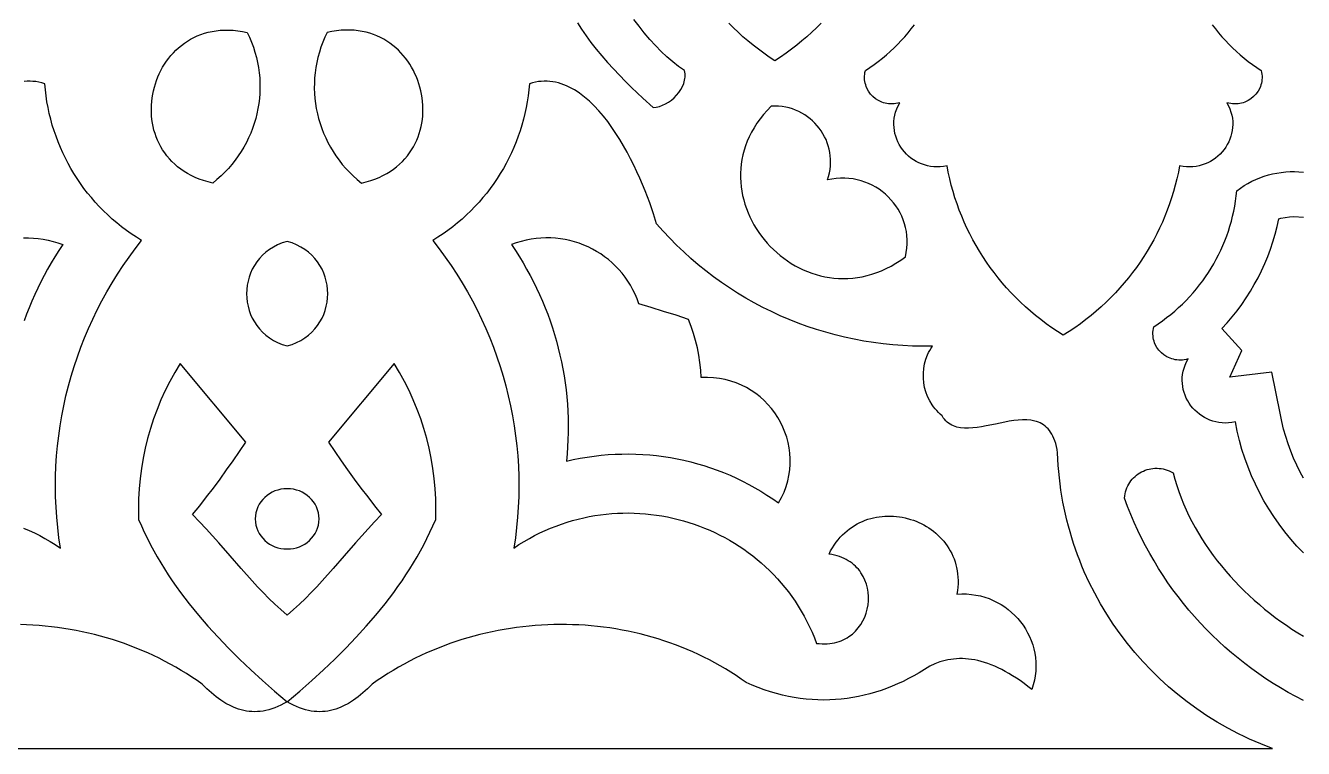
# Model space of a CAD drawing. Extents: x 50 to 3710, y -977 to -877.
# Drawn here: x 1998 to 2083.3, y -977.1 to -928.9 of the extents above; entities that cross this region are included whole.
import ezdxf

# ---------------------------------------------------------------- set-up
doc = ezdxf.new("R2010")
doc.units = 0
doc.layers.add('LAYER_1', color=18, linetype='CONTINUOUS')

msp = doc.modelspace()

# ---------------------------------------------------------------- linework, layer by layer
at = {"layer": 'LAYER_1'}
for points in [[(2034.859, -928.699), (2035.126, -929.126), (2035.426, -929.561), (2035.755, -930.004), (2036.107, -930.449), (2036.478, -930.894), (2036.863, -931.336), (2037.258, -931.77), (2037.658, -932.195), (2038.058, -932.606), (2038.454, -933), (2039.214, -933.724), (2039.901, -934.341), (2040.108, -934.319), (2040.318, -934.27), (2040.526, -934.196), (2040.732, -934.099), (2040.931, -933.981), (2041.122, -933.844), (2041.302, -933.69), (2041.468, -933.521), (2041.618, -933.34), (2041.749, -933.147), (2041.858, -932.946), (2041.943, -932.738), (2042.002, -932.525), (2042.021, -932.417), (2042.031, -932.309), (2042.034, -932.2), (2042.029, -932.092), (2042.015, -931.984), (2041.991, -931.876), (2041.599, -931.607), (2041.207, -931.303), (2040.817, -930.966), (2040.43, -930.601), (2040.049, -930.211), (2039.675, -929.8), (2039.312, -929.371), (2038.959, -928.927), (2038.62, -928.473)], [(2051.108, -928.717), (2050.8, -929.025), (2050.483, -929.326), (2050.158, -929.62), (2049.824, -929.906), (2049.481, -930.185), (2049.129, -930.456), (2048.77, -930.72), (2048.401, -930.975), (2048.025, -931.222), (2047.648, -930.975), (2047.28, -930.72), (2046.92, -930.456), (2046.569, -930.185), (2046.226, -929.906), (2045.892, -929.62), (2045.567, -929.326), (2045.25, -929.025), (2044.942, -928.717)], [(2077.195, -928.822), (2077.401, -929.094), (2077.615, -929.361), (2077.837, -929.623), (2078.066, -929.878), (2078.303, -930.127), (2078.548, -930.37), (2078.8, -930.606), (2079.059, -930.835), (2079.325, -931.058), (2079.598, -931.273), (2079.878, -931.482), (2080.165, -931.683), (2080.459, -931.876), (2080.486, -932.002), (2080.505, -932.127), (2080.515, -932.251), (2080.516, -932.373), (2080.508, -932.493), (2080.493, -932.611), (2080.469, -932.726), (2080.438, -932.839), (2080.4, -932.949), (2080.355, -933.055), (2080.244, -933.257), (2080.109, -933.443), (2079.952, -933.61), (2079.775, -933.757), (2079.581, -933.881), (2079.371, -933.98), (2079.261, -934.019), (2079.148, -934.052), (2079.032, -934.077), (2078.914, -934.094), (2078.794, -934.104), (2078.672, -934.106), (2078.548, -934.099), (2078.423, -934.084), (2078.297, -934.06), (2078.171, -934.026), (2078.279, -934.23), (2078.368, -934.436), (2078.44, -934.643), (2078.495, -934.851), (2078.532, -935.058), (2078.554, -935.265), (2078.559, -935.47), (2078.549, -935.673), (2078.525, -935.873), (2078.486, -936.07), (2078.433, -936.263), (2078.367, -936.451), (2078.288, -936.634), (2078.197, -936.811), (2078.094, -936.981), (2077.979, -937.144), (2077.854, -937.299), (2077.719, -937.445), (2077.573, -937.582), (2077.418, -937.71), (2077.255, -937.826), (2077.083, -937.932), (2076.903, -938.026), (2076.716, -938.107), (2076.522, -938.175), (2076.322, -938.229), (2076.116, -938.269), (2075.905, -938.294), (2075.689, -938.303), (2075.468, -938.296), (2075.244, -938.271), (2075.016, -938.229), (2074.931, -938.662), (2074.835, -939.091), (2074.729, -939.517), (2074.611, -939.939), (2074.483, -940.357), (2074.344, -940.771), (2074.194, -941.18), (2074.034, -941.585), (2073.864, -941.986), (2073.683, -942.382), (2073.492, -942.772), (2073.291, -943.158), (2073.08, -943.538), (2072.859, -943.913), (2072.627, -944.282), (2072.386, -944.646), (2072.136, -945.003), (2071.875, -945.354), (2071.605, -945.699), (2071.326, -946.037), (2071.037, -946.369), (2070.738, -946.694), (2070.431, -947.012), (2070.114, -947.322), (2069.788, -947.625), (2069.453, -947.921), (2069.109, -948.209), (2068.756, -948.489), (2068.394, -948.761), (2068.024, -949.025), (2067.645, -949.28), (2067.258, -949.527), (2066.87, -949.28), (2066.491, -949.025), (2066.121, -948.761), (2065.759, -948.489), (2065.407, -948.209), (2065.063, -947.921), (2064.728, -947.625), (2064.402, -947.322), (2064.085, -947.012), (2063.777, -946.694), (2063.479, -946.369), (2063.19, -946.037), (2062.91, -945.699), (2062.64, -945.354), (2062.38, -945.003), (2062.129, -944.646), (2061.888, -944.282), (2061.657, -943.913), (2061.436, -943.538), (2061.224, -943.158), (2061.023, -942.772), (2060.832, -942.382), (2060.651, -941.986), (2060.481, -941.585), (2060.321, -941.18), (2060.172, -940.771), (2060.033, -940.357), (2059.904, -939.939), (2059.787, -939.517), (2059.68, -939.091), (2059.584, -938.662), (2059.5, -938.229), (2059.272, -938.271), (2059.048, -938.296), (2058.827, -938.303), (2058.611, -938.294), (2058.399, -938.269), (2058.193, -938.229), (2057.993, -938.175), (2057.799, -938.107), (2057.612, -938.026), (2057.433, -937.932), (2057.261, -937.826), (2057.097, -937.71), (2056.942, -937.582), (2056.797, -937.445), (2056.661, -937.299), (2056.536, -937.144), (2056.422, -936.981), (2056.319, -936.811), (2056.227, -936.634), (2056.149, -936.451), (2056.082, -936.263), (2056.03, -936.07), (2055.991, -935.873), (2055.966, -935.673), (2055.956, -935.47), (2055.962, -935.265), (2055.983, -935.058), (2056.021, -934.851), (2056.075, -934.643), (2056.147, -934.436), (2056.237, -934.23), (2056.345, -934.026), (2056.218, -934.06), (2056.092, -934.084), (2055.968, -934.099), (2055.844, -934.106), (2055.722, -934.104), (2055.602, -934.094), (2055.484, -934.077), (2055.368, -934.052), (2055.255, -934.019), (2055.145, -933.98), (2054.935, -933.881), (2054.74, -933.757), (2054.563, -933.61), (2054.406, -933.443), (2054.271, -933.257), (2054.161, -933.055), (2054.116, -932.949), (2054.077, -932.839), (2054.046, -932.726), (2054.023, -932.611), (2054.007, -932.493), (2054, -932.373), (2054.001, -932.251), (2054.01, -932.127), (2054.029, -932.002), (2054.057, -931.876), (2054.351, -931.683), (2054.637, -931.482), (2054.917, -931.273), (2055.191, -931.058), (2055.457, -930.835), (2055.716, -930.606), (2055.968, -930.37), (2056.212, -930.127), (2056.449, -929.878), (2056.679, -929.623), (2056.901, -929.361), (2057.115, -929.094), (2057.321, -928.822)], [(1949.776, -977.082), (2015.489, -977.082), (2081.202, -977.082), (2080.817, -976.936), (2080.435, -976.783), (2080.057, -976.623), (2079.683, -976.457), (2079.312, -976.285), (2078.946, -976.106), (2078.225, -975.728), (2077.522, -975.326), (2076.835, -974.9), (2076.167, -974.45), (2075.516, -973.977), (2074.885, -973.482), (2074.274, -972.965), (2073.682, -972.427), (2073.111, -971.868), (2072.561, -971.29), (2072.033, -970.692), (2071.528, -970.076), (2071.045, -969.442), (2070.585, -968.79), (2070.15, -968.122), (2069.739, -967.438), (2069.353, -966.738), (2068.993, -966.024), (2068.659, -965.295), (2068.502, -964.926), (2068.351, -964.553), (2068.208, -964.177), (2068.071, -963.798), (2067.942, -963.416), (2067.819, -963.031), (2067.704, -962.643), (2067.595, -962.252), (2067.494, -961.858), (2067.401, -961.462), (2067.314, -961.063), (2067.235, -960.661), (2067.164, -960.257), (2067.1, -959.851), (2067.044, -959.442), (2066.995, -959.031), (2066.955, -958.619), (2066.922, -958.204), (2066.897, -957.787), (2066.88, -957.368), (2066.844, -957.15), (2066.802, -956.946), (2066.752, -956.755), (2066.696, -956.578), (2066.634, -956.413), (2066.566, -956.26), (2066.493, -956.12), (2066.413, -955.991), (2066.329, -955.873), (2066.239, -955.766), (2066.144, -955.669), (2066.044, -955.583), (2065.94, -955.505), (2065.831, -955.437), (2065.718, -955.378), (2065.601, -955.327), (2065.48, -955.284), (2065.356, -955.248), (2065.097, -955.198), (2064.826, -955.174), (2064.545, -955.172), (2064.255, -955.188), (2063.957, -955.221), (2063.654, -955.267), (2063.347, -955.322), (2062.727, -955.448), (2062.11, -955.574), (2061.806, -955.629), (2061.508, -955.675), (2061.217, -955.708), (2060.935, -955.725), (2060.663, -955.723), (2060.403, -955.698), (2060.156, -955.649), (2060.038, -955.613), (2059.925, -955.57), (2059.815, -955.519), (2059.71, -955.46), (2059.609, -955.392), (2059.513, -955.315), (2059.422, -955.228), (2059.336, -955.132), (2059.255, -955.025), (2059.18, -954.907), (2059.053, -954.795), (2058.932, -954.678), (2058.818, -954.557), (2058.71, -954.431), (2058.609, -954.302), (2058.516, -954.169), (2058.348, -953.893), (2058.208, -953.606), (2058.095, -953.309), (2058.01, -953.005), (2057.953, -952.695), (2057.925, -952.382), (2057.924, -952.067), (2057.952, -951.752), (2058.008, -951.44), (2058.093, -951.133), (2058.207, -950.832), (2058.275, -950.685), (2058.351, -950.54), (2058.433, -950.397), (2058.523, -950.258), (2057.861, -950.263), (2057.201, -950.25), (2056.543, -950.219), (2055.889, -950.169), (2055.237, -950.102), (2054.589, -950.017), (2053.945, -949.914), (2053.305, -949.794), (2052.67, -949.657), (2052.04, -949.502), (2051.415, -949.331), (2050.796, -949.143), (2050.182, -948.938), (2049.575, -948.716), (2048.975, -948.479), (2048.382, -948.225), (2047.796, -947.955), (2047.218, -947.669), (2046.647, -947.367), (2046.086, -947.05), (2045.533, -946.718), (2044.989, -946.37), (2044.454, -946.007), (2043.93, -945.629), (2043.415, -945.237), (2042.911, -944.83), (2042.418, -944.408), (2041.936, -943.972), (2041.465, -943.522), (2041.006, -943.058), (2040.56, -942.58), (2040.126, -942.088), (2039.926, -941.427), (2039.673, -940.687), (2039.368, -939.888), (2039.198, -939.472), (2039.015, -939.049), (2038.82, -938.62), (2038.614, -938.189), (2038.397, -937.757), (2038.169, -937.326), (2037.93, -936.9), (2037.68, -936.481), (2037.42, -936.07), (2037.149, -935.671), (2036.869, -935.285), (2036.58, -934.916), (2036.281, -934.564), (2035.973, -934.234), (2035.656, -933.927), (2035.33, -933.645), (2034.996, -933.392), (2034.826, -933.276), (2034.654, -933.168), (2034.48, -933.068), (2034.304, -932.977), (2034.126, -932.895), (2033.946, -932.821), (2033.764, -932.757), (2033.58, -932.703), (2033.395, -932.659), (2033.208, -932.624), (2033.019, -932.601), (2032.829, -932.588), (2032.636, -932.586), (2032.442, -932.596), (2032.247, -932.617), (2032.05, -932.651), (2031.851, -932.697), (2031.651, -932.755), (2031.615, -933.157), (2031.567, -933.557), (2031.508, -933.954), (2031.436, -934.348), (2031.353, -934.738), (2031.258, -935.125), (2031.152, -935.509), (2031.034, -935.888), (2030.906, -936.263), (2030.766, -936.633), (2030.616, -936.999), (2030.455, -937.36), (2030.283, -937.716), (2030.101, -938.067), (2029.909, -938.412), (2029.707, -938.751), (2029.494, -939.084), (2029.272, -939.411), (2029.04, -939.732), (2028.798, -940.046), (2028.547, -940.353), (2028.286, -940.653), (2028.017, -940.946), (2027.738, -941.231), (2027.451, -941.508), (2027.154, -941.777), (2026.849, -942.038), (2026.536, -942.291), (2026.214, -942.535), (2025.884, -942.77), (2025.546, -942.996), (2025.2, -943.212), (2025.625, -943.761), (2026.035, -944.318), (2026.429, -944.884), (2026.807, -945.459), (2027.169, -946.042), (2027.515, -946.633), (2027.845, -947.232), (2028.159, -947.838), (2028.456, -948.451), (2028.738, -949.07), (2029.002, -949.696), (2029.251, -950.328), (2029.482, -950.965), (2029.697, -951.608), (2029.895, -952.256), (2030.077, -952.909), (2030.241, -953.565), (2030.388, -954.226), (2030.518, -954.891), (2030.631, -955.559), (2030.727, -956.23), (2030.805, -956.903), (2030.865, -957.58), (2030.909, -958.258), (2030.934, -958.937), (2030.942, -959.619), (2030.932, -960.301), (2030.904, -960.984), (2030.858, -961.668), (2030.793, -962.351), (2030.711, -963.035), (2030.611, -963.717), (2030.951, -963.493), (2031.295, -963.281), (2031.643, -963.081), (2031.994, -962.892), (2032.348, -962.714), (2032.705, -962.548), (2033.065, -962.393), (2033.428, -962.25), (2033.792, -962.118), (2034.159, -961.996), (2034.527, -961.886), (2034.897, -961.788), (2035.269, -961.699), (2035.641, -961.622), (2036.015, -961.556), (2036.389, -961.5), (2036.764, -961.455), (2037.138, -961.421), (2037.513, -961.397), (2037.888, -961.384), (2038.262, -961.381), (2038.636, -961.388), (2039.009, -961.405), (2039.38, -961.433), (2039.751, -961.471), (2040.12, -961.519), (2040.487, -961.577), (2040.852, -961.644), (2041.215, -961.722), (2041.575, -961.809), (2041.933, -961.906), (2042.288, -962.012), (2042.64, -962.128), (2042.988, -962.254), (2043.334, -962.389), (2043.675, -962.533), (2044.012, -962.687), (2044.345, -962.849), (2044.674, -963.021), (2044.998, -963.202), (2045.317, -963.392), (2045.631, -963.59), (2045.939, -963.798), (2046.243, -964.014), (2046.54, -964.239), (2046.831, -964.473), (2047.116, -964.715), (2047.395, -964.966), (2047.667, -965.225), (2047.932, -965.493), (2048.191, -965.768), (2048.441, -966.052), (2048.684, -966.344), (2048.92, -966.644), (2049.147, -966.953), (2049.367, -967.269), (2049.577, -967.592), (2049.779, -967.924), (2049.973, -968.264), (2050.157, -968.611), (2050.332, -968.965), (2050.497, -969.327), (2050.652, -969.697), (2050.798, -970.074), (2050.984, -970.095), (2051.166, -970.106), (2051.342, -970.109), (2051.514, -970.103), (2051.682, -970.089), (2051.844, -970.066), (2052.001, -970.036), (2052.154, -969.998), (2052.301, -969.952), (2052.444, -969.9), (2052.581, -969.841), (2052.713, -969.775), (2052.841, -969.703), (2052.963, -969.625), (2053.191, -969.452), (2053.398, -969.259), (2053.584, -969.047), (2053.748, -968.819), (2053.89, -968.577), (2054.01, -968.323), (2054.107, -968.059), (2054.181, -967.788), (2054.232, -967.511), (2054.259, -967.231), (2054.262, -966.95), (2054.241, -966.67), (2054.196, -966.393), (2054.126, -966.122), (2054.03, -965.859), (2053.91, -965.606), (2053.763, -965.364), (2053.68, -965.249), (2053.591, -965.137), (2053.495, -965.029), (2053.392, -964.926), (2053.283, -964.828), (2053.167, -964.734), (2053.044, -964.645), (2052.915, -964.562), (2052.778, -964.485), (2052.635, -964.414), (2052.485, -964.349), (2052.328, -964.29), (2052.164, -964.239), (2051.993, -964.194), (2051.815, -964.157), (2051.63, -964.127), (2051.74, -963.914), (2051.856, -963.711), (2051.979, -963.518), (2052.109, -963.334), (2052.244, -963.161), (2052.385, -962.997), (2052.531, -962.842), (2052.682, -962.697), (2052.839, -962.561), (2052.999, -962.435), (2053.164, -962.317), (2053.333, -962.209), (2053.505, -962.11), (2053.681, -962.019), (2053.859, -961.938), (2054.041, -961.865), (2054.225, -961.801), (2054.411, -961.745), (2054.598, -961.697), (2054.788, -961.658), (2054.978, -961.628), (2055.17, -961.605), (2055.362, -961.59), (2055.555, -961.584), (2055.747, -961.585), (2055.94, -961.594), (2056.131, -961.611), (2056.322, -961.635), (2056.512, -961.667), (2056.701, -961.706), (2057.072, -961.807), (2057.255, -961.868), (2057.435, -961.936), (2057.612, -962.01), (2057.786, -962.092), (2057.956, -962.181), (2058.122, -962.276), (2058.285, -962.378), (2058.443, -962.486), (2058.597, -962.601), (2058.745, -962.722), (2058.888, -962.849), (2059.026, -962.982), (2059.158, -963.122), (2059.284, -963.267), (2059.403, -963.418), (2059.516, -963.575), (2059.622, -963.738), (2059.72, -963.906), (2059.811, -964.08), (2059.893, -964.259), (2059.968, -964.443), (2060.034, -964.632), (2060.091, -964.827), (2060.14, -965.027), (2060.178, -965.231), (2060.208, -965.441), (2060.227, -965.655), (2060.236, -965.873), (2060.234, -966.097), (2060.222, -966.324), (2060.198, -966.557), (2060.163, -966.793), (2060.489, -966.778), (2060.809, -966.783), (2061.124, -966.808), (2061.431, -966.852), (2061.732, -966.915), (2062.024, -966.996), (2062.308, -967.094), (2062.584, -967.209), (2062.85, -967.339), (2063.106, -967.485), (2063.352, -967.645), (2063.587, -967.819), (2063.811, -968.006), (2064.022, -968.206), (2064.221, -968.417), (2064.406, -968.639), (2064.578, -968.872), (2064.736, -969.115), (2064.88, -969.366), (2065.007, -969.626), (2065.12, -969.894), (2065.215, -970.169), (2065.294, -970.45), (2065.356, -970.736), (2065.399, -971.028), (2065.425, -971.323), (2065.431, -971.623), (2065.417, -971.925), (2065.384, -972.23), (2065.33, -972.536), (2065.255, -972.842), (2065.158, -973.15), (2064.895, -972.941), (2064.636, -972.746), (2064.38, -972.562), (2064.127, -972.39), (2063.878, -972.23), (2063.632, -972.081), (2063.389, -971.944), (2063.15, -971.818), (2062.914, -971.702), (2062.681, -971.598), (2062.451, -971.503), (2062.224, -971.42), (2062.001, -971.346), (2061.781, -971.282), (2061.564, -971.228), (2061.35, -971.183), (2061.139, -971.147), (2060.932, -971.121), (2060.727, -971.104), (2060.526, -971.095), (2060.327, -971.094), (2060.132, -971.102), (2059.94, -971.118), (2059.751, -971.142), (2059.565, -971.174), (2059.382, -971.213), (2059.202, -971.259), (2059.025, -971.313), (2058.68, -971.44), (2058.347, -971.593), (2057.996, -971.818), (2057.642, -972.033), (2057.286, -972.236), (2056.928, -972.428), (2056.567, -972.608), (2056.203, -972.777), (2055.837, -972.933), (2055.469, -973.078), (2055.099, -973.211), (2054.726, -973.332), (2054.351, -973.44), (2053.975, -973.536), (2053.596, -973.62), (2053.215, -973.691), (2052.833, -973.749), (2052.448, -973.795), (2052.062, -973.827), (2051.674, -973.847), (2051.285, -973.854), (2050.894, -973.847), (2050.502, -973.827), (2050.108, -973.794), (2049.713, -973.747), (2049.316, -973.686), (2048.919, -973.611), (2048.52, -973.523), (2048.12, -973.421), (2047.719, -973.304), (2047.316, -973.173), (2046.913, -973.028), (2046.51, -972.869), (2046.105, -972.695), (2045.769, -972.455), (2045.428, -972.222), (2045.082, -971.997), (2044.732, -971.78), (2044.377, -971.571), (2044.019, -971.369), (2043.656, -971.175), (2043.289, -970.988), (2042.918, -970.81), (2042.544, -970.639), (2042.166, -970.475), (2041.785, -970.319), (2041.401, -970.171), (2041.014, -970.031), (2040.624, -969.898), (2040.231, -969.773), (2039.836, -969.656), (2039.438, -969.546), (2039.038, -969.444), (2038.636, -969.35), (2038.231, -969.263), (2037.826, -969.184), (2037.418, -969.113), (2037.009, -969.049), (2036.598, -968.993), (2036.187, -968.945), (2035.774, -968.904), (2035.361, -968.871), (2034.946, -968.846), (2034.531, -968.829), (2034.116, -968.819), (2033.7, -968.817), (2033.285, -968.822), (2032.869, -968.835), (2032.453, -968.856), (2032.038, -968.885), (2031.623, -968.921), (2031.209, -968.965), (2030.796, -969.016), (2030.383, -969.075), (2029.972, -969.142), (2029.562, -969.217), (2029.153, -969.299), (2028.746, -969.389), (2028.34, -969.487), (2027.936, -969.592), (2027.535, -969.705), (2027.135, -969.826), (2026.738, -969.955), (2026.343, -970.091), (2025.951, -970.234), (2025.561, -970.386), (2025.174, -970.545), (2024.791, -970.712), (2024.41, -970.886), (2024.033, -971.069), (2023.66, -971.259), (2023.29, -971.456), (2022.924, -971.661), (2022.562, -971.874), (2022.204, -972.095), (2021.85, -972.323), (2021.501, -972.559), (2021.156, -972.803), (2020.85, -973.102), (2020.54, -973.381), (2020.224, -973.637), (2019.904, -973.869), (2019.577, -974.074), (2019.244, -974.25), (2019.076, -974.327), (2018.905, -974.396), (2018.733, -974.457), (2018.559, -974.509), (2018.383, -974.552), (2018.206, -974.586), (2018.026, -974.611), (2017.844, -974.627), (2017.661, -974.632), (2017.475, -974.628), (2017.287, -974.613), (2017.097, -974.588), (2016.904, -974.551), (2016.71, -974.504), (2016.513, -974.445), (2016.313, -974.374), (2016.111, -974.292), (2015.907, -974.197), (2015.7, -974.09), (2015.49, -973.97), (2016.324, -973.26), (2017.132, -972.549), (2017.914, -971.835), (2018.67, -971.118), (2019.398, -970.396), (2020.098, -969.669), (2020.769, -968.934), (2021.411, -968.191), (2021.721, -967.816), (2022.023, -967.438), (2022.317, -967.058), (2022.603, -966.676), (2022.881, -966.29), (2023.152, -965.901), (2023.414, -965.509), (2023.668, -965.113), (2023.914, -964.714), (2024.151, -964.311), (2024.38, -963.905), (2024.601, -963.494), (2024.812, -963.08), (2025.015, -962.661), (2025.21, -962.238), (2025.395, -961.81), (2025.41, -961.124), (2025.4, -960.44), (2025.364, -959.759), (2025.302, -959.08), (2025.214, -958.405), (2025.102, -957.734), (2024.964, -957.068), (2024.801, -956.408), (2024.614, -955.755), (2024.402, -955.108), (2024.165, -954.47), (2023.905, -953.839), (2023.62, -953.218), (2023.312, -952.607), (2022.98, -952.006), (2022.624, -951.416), (2018.256, -956.666), (2018.671, -957.286), (2019.093, -957.902), (2019.524, -958.512), (2019.962, -959.116), (2020.408, -959.715), (2020.862, -960.309), (2021.323, -960.897), (2021.792, -961.479), (2021.326, -961.967), (2020.883, -962.443), (2020.055, -963.364), (2019.286, -964.246), (2018.552, -965.092), (2017.829, -965.905), (2017.464, -966.301), (2017.093, -966.69), (2016.713, -967.073), (2016.321, -967.45), (2015.914, -967.821), (2015.489, -968.187), (2015.064, -967.821), (2014.657, -967.45), (2014.265, -967.073), (2013.885, -966.69), (2013.514, -966.301), (2013.149, -965.905), (2012.426, -965.092), (2011.692, -964.246), (2010.923, -963.364), (2010.095, -962.443), (2009.652, -961.967), (2009.186, -961.479), (2009.655, -960.897), (2010.116, -960.309), (2010.57, -959.715), (2011.016, -959.116), (2011.454, -958.512), (2011.885, -957.902), (2012.308, -957.286), (2012.723, -956.666), (2008.354, -951.416), (2007.998, -952.006), (2007.666, -952.607), (2007.358, -953.218), (2007.074, -953.839), (2006.813, -954.47), (2006.577, -955.108), (2006.365, -955.755), (2006.177, -956.408), (2006.015, -957.068), (2005.877, -957.734), (2005.764, -958.405), (2005.677, -959.08), (2005.615, -959.759), (2005.578, -960.44), (2005.568, -961.124), (2005.583, -961.81), (2005.769, -962.238), (2005.963, -962.661), (2006.166, -963.08), (2006.378, -963.494), (2006.598, -963.905), (2006.827, -964.311), (2007.064, -964.714), (2007.31, -965.113), (2007.564, -965.509), (2007.827, -965.901), (2008.097, -966.29), (2008.375, -966.676), (2008.662, -967.058), (2008.956, -967.438), (2009.567, -968.191), (2010.209, -968.934), (2010.88, -969.669), (2011.58, -970.396), (2012.308, -971.118), (2013.064, -971.835), (2013.846, -972.549), (2014.655, -973.26), (2015.488, -973.97), (2015.278, -974.09), (2015.072, -974.197), (2014.867, -974.292), (2014.665, -974.374), (2014.466, -974.445), (2014.269, -974.504), (2014.074, -974.551), (2013.882, -974.588), (2013.691, -974.613), (2013.503, -974.628), (2013.318, -974.632), (2013.134, -974.627), (2012.952, -974.611), (2012.773, -974.586), (2012.595, -974.552), (2012.419, -974.509), (2012.245, -974.457), (2012.073, -974.396), (2011.903, -974.327), (2011.734, -974.25), (2011.401, -974.074), (2011.075, -973.869), (2010.754, -973.637), (2010.439, -973.381), (2010.128, -973.102), (2009.822, -972.803), (2009.478, -972.559), (2009.128, -972.323), (2008.775, -972.095), (2008.417, -971.874), (2008.054, -971.661), (2007.688, -971.456), (2007.318, -971.259), (2006.945, -971.069), (2006.568, -970.886), (2006.187, -970.712), (2005.804, -970.545), (2005.417, -970.386), (2005.028, -970.234), (2004.635, -970.091), (2004.241, -969.955), (2003.843, -969.826), (2003.444, -969.705), (2003.042, -969.592), (2002.638, -969.487), (2002.233, -969.389), (2001.825, -969.299), (2001.417, -969.217), (2001.006, -969.142), (2000.595, -969.075), (2000.182, -969.016), (1999.769, -968.965), (1999.355, -968.921), (1998.94, -968.885), (1998.525, -968.856), (1998.109, -968.835), (1997.694, -968.822)], [(1997.913, -962.393), (1998.273, -962.548), (1998.63, -962.714), (1998.984, -962.892), (1999.335, -963.081), (1999.683, -963.281), (2000.027, -963.493), (2000.368, -963.717), (2000.267, -963.035), (2000.185, -962.351), (2000.121, -961.668), (2000.075, -960.984), (2000.047, -960.301), (2000.037, -959.619), (2000.044, -958.937), (2000.07, -958.258), (2000.113, -957.58), (2000.173, -956.903), (2000.252, -956.23), (2000.347, -955.559), (2000.46, -954.891), (2000.59, -954.226), (2000.737, -953.565), (2000.902, -952.909), (2001.083, -952.256), (2001.281, -951.608), (2001.496, -950.965), (2001.728, -950.328), (2001.976, -949.696), (2002.241, -949.07), (2002.522, -948.451), (2002.819, -947.838), (2003.133, -947.232), (2003.463, -946.633), (2003.809, -946.042), (2004.172, -945.459), (2004.55, -944.884), (2004.944, -944.318), (2005.353, -943.761), (2005.779, -943.212), (2005.433, -942.996), (2005.094, -942.77), (2004.764, -942.535), (2004.443, -942.291), (2004.129, -942.038), (2003.824, -941.777), (2003.528, -941.508), (2003.24, -941.231), (2002.961, -940.946), (2002.692, -940.653), (2002.431, -940.353), (2002.18, -940.046), (2001.939, -939.732), (2001.706, -939.411), (2001.484, -939.084), (2001.272, -938.751), (2001.069, -938.412), (2000.877, -938.067), (2000.695, -937.716), (2000.523, -937.36), (2000.362, -936.999), (2000.212, -936.633), (2000.072, -936.263), (1999.944, -935.888), (1999.826, -935.509), (1999.72, -935.125), (1999.625, -934.738), (1999.542, -934.348), (1999.471, -933.954), (1999.411, -933.557), (1999.363, -933.157), (1999.327, -932.755), (1999.127, -932.697), (1998.928, -932.651), (1998.731, -932.617), (1998.536, -932.596), (1998.342, -932.586), (1998.15, -932.588), (1997.959, -932.601)], [(2083.274, -964.047), (2082.839, -963.59), (2082.423, -963.118), (2082.026, -962.633), (2081.649, -962.134), (2081.292, -961.623), (2080.955, -961.1), (2080.638, -960.565), (2080.341, -960.019), (2080.065, -959.462), (2079.81, -958.896), (2079.576, -958.319), (2079.364, -957.734), (2079.173, -957.14), (2079.004, -956.537), (2078.857, -955.927), (2078.732, -955.31), (2078.505, -955.352), (2078.28, -955.377), (2078.06, -955.384), (2077.844, -955.375), (2077.632, -955.35), (2077.426, -955.31), (2077.226, -955.256), (2077.032, -955.188), (2076.845, -955.107), (2076.665, -955.013), (2076.493, -954.907), (2076.33, -954.791), (2076.175, -954.663), (2076.03, -954.526), (2075.894, -954.38), (2075.769, -954.225), (2075.655, -954.062), (2075.552, -953.892), (2075.46, -953.715), (2075.381, -953.532), (2075.315, -953.344), (2075.262, -953.151), (2075.224, -952.954), (2075.199, -952.754), (2075.189, -952.551), (2075.195, -952.346), (2075.216, -952.139), (2075.254, -951.932), (2075.308, -951.724), (2075.38, -951.517), (2075.47, -951.311), (2075.578, -951.107), (2075.451, -951.141), (2075.325, -951.165), (2075.2, -951.18), (2075.077, -951.187), (2074.955, -951.185), (2074.834, -951.176), (2074.716, -951.158), (2074.601, -951.133), (2074.488, -951.1), (2074.378, -951.061), (2074.168, -950.962), (2073.973, -950.838), (2073.796, -950.691), (2073.639, -950.524), (2073.504, -950.338), (2073.394, -950.136), (2073.348, -950.03), (2073.31, -949.92), (2073.279, -949.807), (2073.256, -949.692), (2073.24, -949.574), (2073.233, -949.454), (2073.233, -949.332), (2073.243, -949.208), (2073.262, -949.083), (2073.29, -948.957), (2073.583, -948.764), (2073.87, -948.563), (2074.15, -948.355), (2074.423, -948.139), (2074.69, -947.916), (2074.949, -947.687), (2075.201, -947.451), (2075.445, -947.208), (2075.682, -946.959), (2075.912, -946.704), (2076.133, -946.443), (2076.348, -946.175), (2076.554, -945.903), (2076.752, -945.625), (2076.942, -945.341), (2077.124, -945.053), (2077.298, -944.759), (2077.463, -944.461), (2077.619, -944.158), (2077.767, -943.851), (2077.907, -943.54), (2078.037, -943.224), (2078.159, -942.905), (2078.271, -942.582), (2078.374, -942.255), (2078.468, -941.926), (2078.553, -941.593), (2078.628, -941.257), (2078.693, -940.918), (2078.749, -940.576), (2078.795, -940.233), (2078.831, -939.887), (2079.071, -939.711), (2079.319, -939.548), (2079.574, -939.398), (2079.835, -939.26), (2080.102, -939.135), (2080.374, -939.024), (2080.651, -938.925), (2080.932, -938.84), (2081.217, -938.768), (2081.505, -938.709), (2081.796, -938.665), (2082.089, -938.634), (2082.384, -938.616), (2082.68, -938.613), (2082.977, -938.624), (2083.274, -938.649)], [(2083.274, -959.06), (2083.052, -958.652), (2082.826, -958.196), (2082.616, -957.73), (2082.424, -957.257), (2082.25, -956.776), (2082.093, -956.287), (2081.953, -955.791), (2081.832, -955.288), (2081.719, -954.725), (2081.167, -951.989), (2078.357, -952.333), (2079.171, -950.541), (2077.83, -949.089), (2078.185, -948.7), (2078.525, -948.3), (2078.85, -947.889), (2079.16, -947.468), (2079.455, -947.038), (2079.734, -946.598), (2079.997, -946.149), (2080.245, -945.691), (2080.477, -945.226), (2080.692, -944.753), (2080.891, -944.272), (2081.072, -943.784), (2081.237, -943.29), (2081.385, -942.79), (2081.515, -942.285), (2081.628, -941.774), (2081.76, -941.73), (2082.048, -941.665), (2082.342, -941.627), (2082.639, -941.616), (2083.274, -941.655)], [(1997.905, -943.039), (1998.232, -943.035), (1998.56, -943.048), (1998.889, -943.077), (1999.219, -943.124), (1999.548, -943.188), (1999.877, -943.269), (2000.204, -943.369), (2000.529, -943.487), (2000.261, -943.887), (2000.002, -944.292), (1999.754, -944.701), (1999.514, -945.116), (1999.285, -945.534), (1999.065, -945.957), (1998.855, -946.384), (1998.654, -946.815), (1998.463, -947.25), (1998.282, -947.689), (1998.111, -948.131), (1997.95, -948.576)], [(2083.274, -973.893), (2082.757, -973.623), (2082.248, -973.342), (2081.746, -973.049), (2081.252, -972.745), (2080.767, -972.43), (2080.289, -972.104), (2079.821, -971.768), (2079.36, -971.421), (2078.909, -971.063), (2078.466, -970.696), (2078.033, -970.318), (2077.609, -969.931), (2077.194, -969.534), (2076.789, -969.128), (2076.394, -968.712), (2076.009, -968.287), (2075.634, -967.853), (2075.269, -967.411), (2074.915, -966.959), (2074.571, -966.5), (2074.238, -966.032), (2073.917, -965.556), (2073.606, -965.072), (2073.307, -964.581), (2073.019, -964.082), (2072.743, -963.575), (2072.479, -963.062), (2072.227, -962.541), (2071.987, -962.014), (2071.76, -961.479), (2071.545, -960.939), (2071.343, -960.392), (2071.355, -960.244), (2071.377, -960.101), (2071.408, -959.962), (2071.449, -959.828), (2071.497, -959.698), (2071.554, -959.574), (2071.618, -959.454), (2071.689, -959.34), (2071.768, -959.231), (2071.852, -959.128), (2071.943, -959.031), (2072.04, -958.94), (2072.142, -958.855), (2072.249, -958.777), (2072.361, -958.705), (2072.476, -958.641), (2072.596, -958.583), (2072.719, -958.533), (2072.845, -958.491), (2072.974, -958.456), (2073.105, -958.429), (2073.237, -958.41), (2073.372, -958.399), (2073.507, -958.397), (2073.643, -958.404), (2073.779, -958.42), (2073.916, -958.444), (2074.052, -958.478), (2074.187, -958.522), (2074.32, -958.575), (2074.453, -958.638), (2074.583, -958.712), (2074.695, -959.129), (2074.821, -959.543), (2074.96, -959.954), (2075.111, -960.361), (2075.275, -960.765), (2075.45, -961.165), (2075.638, -961.561), (2075.837, -961.953), (2076.047, -962.34), (2076.268, -962.723), (2076.499, -963.101), (2076.741, -963.474), (2076.993, -963.842), (2077.254, -964.205), (2077.525, -964.562), (2077.805, -964.913), (2078.093, -965.258), (2078.39, -965.598), (2078.696, -965.93), (2079.009, -966.257), (2079.33, -966.577), (2079.658, -966.89), (2079.993, -967.195), (2080.334, -967.494), (2080.683, -967.785), (2081.037, -968.069), (2081.397, -968.344), (2081.762, -968.612), (2082.133, -968.871), (2082.509, -969.122), (2082.889, -969.365), (2083.274, -969.599)]]:
    msp.add_lwpolyline(points, dxfattribs=at)
for points in [[(2010.527, -939.377), (2010.215, -939.3), (2009.916, -939.211), (2009.63, -939.111), (2009.357, -938.999), (2009.097, -938.877), (2008.85, -938.745), (2008.616, -938.603), (2008.394, -938.451), (2008.185, -938.291), (2007.988, -938.123), (2007.803, -937.946), (2007.631, -937.762), (2007.47, -937.571), (2007.322, -937.374), (2007.185, -937.17), (2007.06, -936.961), (2006.947, -936.747), (2006.845, -936.527), (2006.755, -936.304), (2006.676, -936.077), (2006.608, -935.847), (2006.551, -935.613), (2006.506, -935.378), (2006.471, -935.14), (2006.447, -934.901), (2006.433, -934.661), (2006.431, -934.421), (2006.439, -934.18), (2006.457, -933.939), (2006.485, -933.7), (2006.524, -933.462), (2006.572, -933.225), (2006.631, -932.991), (2006.699, -932.759), (2006.778, -932.531), (2006.866, -932.306), (2006.963, -932.085), (2007.07, -931.868), (2007.186, -931.657), (2007.311, -931.451), (2007.446, -931.251), (2007.589, -931.057), (2007.742, -930.87), (2007.903, -930.69), (2008.073, -930.518), (2008.252, -930.355), (2008.439, -930.199), (2008.634, -930.053), (2008.838, -929.917), (2009.05, -929.79), (2009.27, -929.674), (2009.497, -929.569), (2009.733, -929.476), (2009.977, -929.394), (2010.228, -929.324), (2010.487, -929.268), (2010.753, -929.224), (2011.026, -929.194), (2011.307, -929.179), (2011.595, -929.178), (2011.89, -929.192), (2012.192, -929.221), (2012.5, -929.267), (2012.816, -929.329), (2012.971, -929.656), (2013.11, -929.986), (2013.234, -930.32), (2013.342, -930.657), (2013.435, -930.996), (2013.513, -931.336), (2013.575, -931.679), (2013.623, -932.022), (2013.656, -932.366), (2013.673, -932.711), (2013.676, -933.054), (2013.665, -933.397), (2013.639, -933.739), (2013.598, -934.079), (2013.544, -934.417), (2013.475, -934.752), (2013.392, -935.084), (2013.295, -935.412), (2013.184, -935.737), (2013.059, -936.056), (2012.921, -936.371), (2012.769, -936.681), (2012.603, -936.984), (2012.425, -937.282), (2012.233, -937.572), (2012.027, -937.855), (2011.809, -938.131), (2011.578, -938.398), (2011.334, -938.657), (2011.078, -938.907), (2010.808, -939.147)], [(2020.452, -939.377), (2020.764, -939.3), (2021.063, -939.211), (2021.348, -939.111), (2021.621, -938.999), (2021.881, -938.877), (2022.128, -938.745), (2022.362, -938.603), (2022.584, -938.451), (2022.793, -938.291), (2022.99, -938.123), (2023.175, -937.946), (2023.348, -937.762), (2023.508, -937.571), (2023.656, -937.374), (2023.793, -937.17), (2023.918, -936.961), (2024.031, -936.747), (2024.133, -936.527), (2024.224, -936.304), (2024.303, -936.077), (2024.37, -935.847), (2024.427, -935.613), (2024.473, -935.378), (2024.507, -935.14), (2024.531, -934.901), (2024.545, -934.661), (2024.547, -934.421), (2024.54, -934.18), (2024.522, -933.939), (2024.493, -933.7), (2024.455, -933.462), (2024.406, -933.225), (2024.347, -932.991), (2024.279, -932.759), (2024.201, -932.531), (2024.113, -932.306), (2024.015, -932.085), (2023.908, -931.868), (2023.792, -931.657), (2023.667, -931.451), (2023.532, -931.251), (2023.389, -931.057), (2023.236, -930.87), (2023.075, -930.69), (2022.905, -930.518), (2022.727, -930.355), (2022.54, -930.199), (2022.344, -930.053), (2022.141, -929.917), (2021.929, -929.79), (2021.709, -929.674), (2021.481, -929.569), (2021.245, -929.476), (2021.001, -929.394), (2020.75, -929.324), (2020.492, -929.268), (2020.225, -929.224), (2019.952, -929.194), (2019.671, -929.179), (2019.383, -929.178), (2019.088, -929.192), (2018.786, -929.221), (2018.478, -929.267), (2018.162, -929.329), (2018.007, -929.656), (2017.868, -929.986), (2017.744, -930.32), (2017.636, -930.657), (2017.543, -930.996), (2017.465, -931.336), (2017.403, -931.679), (2017.355, -932.022), (2017.323, -932.366), (2017.305, -932.711), (2017.302, -933.054), (2017.313, -933.397), (2017.339, -933.739), (2017.38, -934.079), (2017.435, -934.417), (2017.504, -934.752), (2017.587, -935.084), (2017.684, -935.412), (2017.795, -935.737), (2017.919, -936.056), (2018.058, -936.371), (2018.21, -936.681), (2018.375, -936.984), (2018.554, -937.282), (2018.746, -937.572), (2018.951, -937.855), (2019.169, -938.131), (2019.4, -938.398), (2019.644, -938.657), (2019.901, -938.907), (2020.17, -939.147)], [(2056.726, -944.298), (2056.786, -944.009), (2056.826, -943.723), (2056.846, -943.44), (2056.847, -943.161), (2056.829, -942.886), (2056.794, -942.615), (2056.741, -942.35), (2056.671, -942.09), (2056.585, -941.838), (2056.484, -941.592), (2056.367, -941.354), (2056.237, -941.124), (2056.092, -940.903), (2055.934, -940.692), (2055.764, -940.49), (2055.582, -940.299), (2055.388, -940.12), (2055.183, -939.952), (2054.969, -939.796), (2054.745, -939.654), (2054.511, -939.525), (2054.27, -939.41), (2054.02, -939.311), (2053.764, -939.226), (2053.5, -939.157), (2053.231, -939.105), (2052.957, -939.07), (2052.677, -939.052), (2052.394, -939.053), (2052.106, -939.073), (2051.816, -939.112), (2051.523, -939.172), (2051.598, -938.938), (2051.656, -938.705), (2051.698, -938.472), (2051.725, -938.241), (2051.737, -938.01), (2051.734, -937.782), (2051.717, -937.557), (2051.686, -937.334), (2051.641, -937.115), (2051.583, -936.901), (2051.513, -936.69), (2051.43, -936.485), (2051.335, -936.286), (2051.228, -936.093), (2051.111, -935.906), (2050.982, -935.727), (2050.843, -935.555), (2050.695, -935.391), (2050.536, -935.237), (2050.368, -935.091), (2050.192, -934.955), (2050.007, -934.83), (2049.814, -934.715), (2049.613, -934.611), (2049.405, -934.52), (2049.19, -934.44), (2048.968, -934.373), (2048.741, -934.32), (2048.508, -934.281), (2048.269, -934.256), (2048.025, -934.245), (2047.777, -934.25), (2047.509, -934.53), (2047.262, -934.814), (2047.034, -935.102), (2046.826, -935.394), (2046.637, -935.689), (2046.467, -935.986), (2046.315, -936.286), (2046.182, -936.588), (2046.066, -936.891), (2045.968, -937.196), (2045.887, -937.501), (2045.823, -937.806), (2045.775, -938.112), (2045.743, -938.417), (2045.726, -938.721), (2045.725, -939.025), (2045.739, -939.326), (2045.768, -939.625), (2045.811, -939.922), (2045.868, -940.216), (2045.938, -940.507), (2046.022, -940.795), (2046.118, -941.078), (2046.227, -941.357), (2046.348, -941.631), (2046.48, -941.899), (2046.624, -942.162), (2046.779, -942.42), (2046.945, -942.67), (2047.121, -942.914), (2047.307, -943.151), (2047.503, -943.38), (2047.708, -943.601), (2047.922, -943.813), (2048.145, -944.017), (2048.375, -944.212), (2048.614, -944.397), (2048.86, -944.571), (2049.113, -944.736), (2049.373, -944.89), (2049.64, -945.032), (2049.912, -945.163), (2050.191, -945.282), (2050.474, -945.388), (2050.763, -945.482), (2051.056, -945.562), (2051.354, -945.629), (2051.655, -945.682), (2051.96, -945.721), (2052.269, -945.744), (2052.58, -945.753), (2052.894, -945.745), (2053.21, -945.722), (2053.527, -945.683), (2053.847, -945.626), (2054.167, -945.553), (2054.488, -945.462), (2054.809, -945.353), (2055.131, -945.225), (2055.452, -945.079), (2055.772, -944.913), (2056.092, -944.728), (2056.41, -944.523)], [(2015.489, -950.244), (2015.817, -950.142), (2016.123, -950.017), (2016.409, -949.872), (2016.673, -949.707), (2016.916, -949.524), (2017.138, -949.325), (2017.339, -949.111), (2017.518, -948.883), (2017.677, -948.644), (2017.814, -948.394), (2017.93, -948.135), (2018.026, -947.869), (2018.1, -947.596), (2018.152, -947.319), (2018.184, -947.04), (2018.195, -946.758), (2018.184, -946.477), (2018.152, -946.197), (2018.1, -945.92), (2018.026, -945.648), (2017.93, -945.382), (2017.814, -945.123), (2017.677, -944.873), (2017.518, -944.633), (2017.339, -944.406), (2017.138, -944.192), (2016.916, -943.992), (2016.673, -943.81), (2016.409, -943.645), (2016.123, -943.499), (2015.817, -943.375), (2015.489, -943.273), (2015.162, -943.375), (2014.855, -943.499), (2014.57, -943.645), (2014.305, -943.81), (2014.062, -943.992), (2013.84, -944.192), (2013.64, -944.406), (2013.46, -944.633), (2013.301, -944.873), (2013.164, -945.123), (2013.048, -945.382), (2012.953, -945.648), (2012.879, -945.92), (2012.826, -946.197), (2012.794, -946.477), (2012.784, -946.758), (2012.794, -947.04), (2012.826, -947.319), (2012.879, -947.596), (2012.953, -947.869), (2013.048, -948.135), (2013.164, -948.394), (2013.301, -948.644), (2013.46, -948.883), (2013.64, -949.111), (2013.84, -949.325), (2014.062, -949.524), (2014.305, -949.707), (2014.57, -949.872), (2014.855, -950.017), (2015.162, -950.142)], [(2034.113, -957.923), (2034.573, -957.819), (2035.035, -957.728), (2035.498, -957.649), (2035.962, -957.584), (2036.426, -957.531), (2036.891, -957.491), (2037.356, -957.463), (2037.821, -957.448), (2038.285, -957.445), (2038.749, -957.455), (2039.211, -957.477), (2039.673, -957.511), (2040.133, -957.558), (2040.591, -957.617), (2041.048, -957.688), (2041.502, -957.771), (2041.954, -957.867), (2042.403, -957.974), (2042.849, -958.093), (2043.292, -958.225), (2043.732, -958.368), (2044.168, -958.523), (2044.599, -958.689), (2045.027, -958.868), (2045.45, -959.058), (2045.868, -959.26), (2046.282, -959.473), (2046.69, -959.698), (2047.092, -959.934), (2047.489, -960.182), (2047.88, -960.441), (2048.264, -960.711), (2048.461, -960.351), (2048.629, -959.986), (2048.767, -959.617), (2048.876, -959.247), (2048.958, -958.875), (2049.012, -958.502), (2049.04, -958.131), (2049.043, -957.762), (2049.02, -957.396), (2048.973, -957.035), (2048.902, -956.678), (2048.807, -956.328), (2048.691, -955.986), (2048.552, -955.652), (2048.393, -955.327), (2048.213, -955.014), (2048.013, -954.712), (2047.795, -954.423), (2047.557, -954.148), (2047.302, -953.889), (2047.03, -953.645), (2046.742, -953.419), (2046.438, -953.211), (2046.119, -953.023), (2045.785, -952.855), (2045.438, -952.708), (2045.077, -952.585), (2044.705, -952.485), (2044.32, -952.41), (2043.925, -952.361), (2043.519, -952.339), (2043.103, -952.345), (2043.074, -951.847), (2043.023, -951.352), (2042.949, -950.86), (2042.852, -950.371), (2042.734, -949.888), (2042.594, -949.41), (2042.431, -948.938), (2042.248, -948.473), (2041.425, -948.2), (2040.599, -947.934), (2039.771, -947.675), (2038.941, -947.424), (2038.826, -947.102), (2038.696, -946.79), (2038.55, -946.489), (2038.391, -946.198), (2038.217, -945.918), (2038.03, -945.65), (2037.831, -945.392), (2037.619, -945.147), (2037.396, -944.914), (2037.162, -944.692), (2036.918, -944.484), (2036.664, -944.288), (2036.401, -944.105), (2036.13, -943.936), (2035.85, -943.781), (2035.563, -943.639), (2035.269, -943.511), (2034.97, -943.398), (2034.664, -943.3), (2034.354, -943.217), (2034.039, -943.149), (2033.72, -943.096), (2033.398, -943.06), (2033.073, -943.039), (2032.746, -943.035), (2032.418, -943.048), (2032.089, -943.077), (2031.759, -943.124), (2031.43, -943.188), (2031.102, -943.269), (2030.775, -943.369), (2030.45, -943.487), (2030.717, -943.887), (2030.976, -944.292), (2031.225, -944.701), (2031.464, -945.116), (2031.693, -945.534), (2031.913, -945.957), (2032.124, -946.384), (2032.324, -946.815), (2032.515, -947.25), (2032.696, -947.689), (2032.867, -948.131), (2033.029, -948.576), (2033.18, -949.024), (2033.321, -949.476), (2033.453, -949.93), (2033.574, -950.387), (2033.685, -950.846), (2033.786, -951.308), (2033.877, -951.771), (2033.958, -952.237), (2034.028, -952.705), (2034.088, -953.174), (2034.138, -953.645), (2034.177, -954.117), (2034.206, -954.591), (2034.224, -955.065), (2034.232, -955.54), (2034.23, -956.016), (2034.216, -956.492), (2034.192, -956.969), (2034.158, -957.446)], [(2015.489, -963.778), (2015.703, -963.773), (2015.911, -963.747), (2016.112, -963.701), (2016.305, -963.637), (2016.49, -963.555), (2016.664, -963.456), (2016.828, -963.342), (2016.98, -963.213), (2017.118, -963.07), (2017.242, -962.915), (2017.351, -962.748), (2017.443, -962.571), (2017.518, -962.383), (2017.575, -962.188), (2017.611, -961.985), (2017.628, -961.775), (2017.611, -961.565), (2017.575, -961.361), (2017.518, -961.166), (2017.443, -960.979), (2017.351, -960.801), (2017.242, -960.634), (2017.118, -960.479), (2016.98, -960.337), (2016.828, -960.208), (2016.664, -960.093), (2016.49, -959.995), (2016.305, -959.913), (2016.112, -959.848), (2015.911, -959.803), (2015.703, -959.777), (2015.489, -959.771), (2015.276, -959.777), (2015.068, -959.803), (2014.866, -959.848), (2014.673, -959.913), (2014.488, -959.995), (2014.314, -960.093), (2014.15, -960.208), (2013.999, -960.337), (2013.86, -960.479), (2013.736, -960.634), (2013.627, -960.801), (2013.535, -960.979), (2013.46, -961.166), (2013.404, -961.361), (2013.367, -961.565), (2013.351, -961.775), (2013.367, -961.985), (2013.404, -962.188), (2013.46, -962.383), (2013.535, -962.571), (2013.627, -962.748), (2013.736, -962.915), (2013.86, -963.07), (2013.999, -963.213), (2014.15, -963.342), (2014.314, -963.456), (2014.488, -963.555), (2014.673, -963.637), (2014.866, -963.701), (2015.068, -963.747), (2015.276, -963.773)]]:
    msp.add_lwpolyline(points, close=True, dxfattribs=at)

doc.saveas('drawing.dxf')
